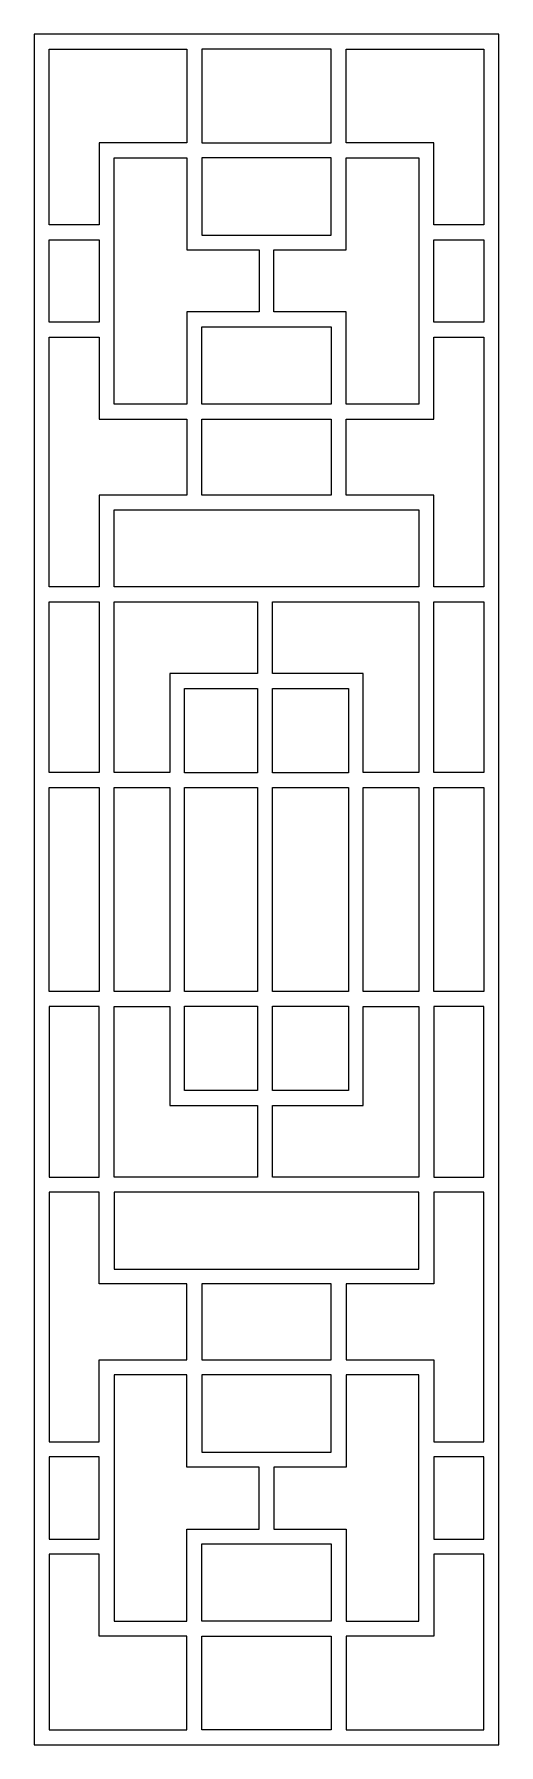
# Model space of a CAD drawing. Header units: centimetres. Extents: x -1.18 to 1.18, y -4.33 to 4.33.
import ezdxf

# ---------------------------------------------------------------- set-up
doc = ezdxf.new("R2010")
doc.units = ezdxf.units.CM
doc.header["$MEASUREMENT"] = 0
doc.layers.add('Layer 1', color=7, linetype='Continuous')

msp = doc.modelspace()

# ---------------------------------------------------------------- linework, layer by layer
at = {"layer": 'Layer 1', "color": 177}
for points, knots in [([(-1.1751, 4.33143), (-1.1751, 4.33143), (1.1751, 4.33143), (1.1751, 4.33143), (1.1751, 4.33143), (1.1751, 1.22415), (1.1751, -1.22413), (1.1751, -4.33142), (1.1751, -4.33142), (1.1751, -4.33142), (-1.1751, -4.33142), (-1.1751, -4.33142), (-1.1751, -4.33142), (-1.1751, -1.22413), (-1.1751, 1.22415), (-1.1751, 4.33143)], [0, 0, 0, 0, 0.2, 0.2, 0.2, 0.2, 0.4, 0.4, 0.4, 0.4, 0.6, 0.6, 0.6, 0.6, 1, 1, 1, 1]), ([(-1.10012, 3.36608), (-1.10012, 3.36608), (-0.84634, 3.36608), (-0.84634, 3.36608), (-0.84634, 3.36608), (-0.84634, 3.36608), (-0.84634, 3.78098), (-0.84634, 3.78098), (-0.84634, 3.78098), (-0.84634, 3.78098), (-0.40283, 3.78098), (-0.40283, 3.78098), (-0.40283, 3.78098), (-0.40283, 3.78098), (-0.40283, 4.25589), (-0.40283, 4.25589), (-0.40283, 4.25589), (-0.40283, 4.25589), (-1.10012, 4.25589), (-1.10012, 4.25589), (-1.10012, 4.25589), (-1.10012, 4.25589), (-1.10012, 3.36608), (-1.10012, 3.36608)], [0, 0, 0, 0, 0.1428571, 0.1428571, 0.1428571, 0.1428571, 0.2857143, 0.2857143, 0.2857143, 0.2857143, 0.4285714, 0.4285714, 0.4285714, 0.4285714, 0.5714286, 0.5714286, 0.5714286, 0.5714286, 0.7142857, 0.7142857, 0.7142857, 0.7142857, 1, 1, 1, 1]), ([(0.32782, 4.25589), (0.32782, 4.25589), (0.32782, 3.78098), (0.32782, 3.78098), (0.32782, 3.78098), (0.32782, 3.78098), (-0.3278, 3.78098), (-0.3278, 3.78098), (-0.3278, 3.78098), (-0.3278, 3.78098), (-0.3278, 4.25589), (-0.3278, 4.25589), (-0.3278, 4.25589), (-0.3278, 4.25589), (0.32782, 4.25589), (0.32782, 4.25589)], [0, 0, 0, 0, 0.2, 0.2, 0.2, 0.2, 0.4, 0.4, 0.4, 0.4, 0.6, 0.6, 0.6, 0.6, 1, 1, 1, 1]), ([(0.8463, 3.36608), (0.8463, 3.36608), (1.10007, 3.36608), (1.10007, 3.36608), (1.10007, 3.36608), (1.10007, 3.36608), (1.10007, 4.25589), (1.10007, 4.25589), (1.10007, 4.25589), (1.10007, 4.25589), (0.40281, 4.25589), (0.40281, 4.25589), (0.40281, 4.25589), (0.40281, 4.25589), (0.40281, 3.78098), (0.40281, 3.78098), (0.40281, 3.78098), (0.40281, 3.78098), (0.8463, 3.78098), (0.8463, 3.78098), (0.8463, 3.78098), (0.8463, 3.78098), (0.8463, 3.36608), (0.8463, 3.36608)], [0, 0, 0, 0, 0.1428571, 0.1428571, 0.1428571, 0.1428571, 0.2857143, 0.2857143, 0.2857143, 0.2857143, 0.4285714, 0.4285714, 0.4285714, 0.4285714, 0.5714286, 0.5714286, 0.5714286, 0.5714286, 0.7142857, 0.7142857, 0.7142857, 0.7142857, 1, 1, 1, 1]), ([(-0.03749, 2.92489), (-0.03749, 2.92489), (-0.03749, 3.23871), (-0.03749, 3.23871), (-0.03749, 3.23871), (-0.03749, 3.23871), (-0.40283, 3.23871), (-0.40283, 3.23871), (-0.40283, 3.23871), (-0.40283, 3.23871), (-0.40283, 3.70543), (-0.40283, 3.70543), (-0.40283, 3.70543), (-0.40283, 3.70543), (-0.77131, 3.70543), (-0.77131, 3.70543), (-0.77131, 3.70543), (-0.77131, 3.70543), (-0.77131, 2.45814), (-0.77131, 2.45814), (-0.77131, 2.45814), (-0.77131, 2.45814), (-0.40283, 2.45814), (-0.40283, 2.45814), (-0.40283, 2.45814), (-0.40283, 2.45814), (-0.40283, 2.92489), (-0.40283, 2.92489), (-0.40283, 2.92489), (-0.40283, 2.92489), (-0.03749, 2.92489), (-0.03749, 2.92489)], [0, 0, 0, 0, 0.1111111, 0.1111111, 0.1111111, 0.1111111, 0.2222222, 0.2222222, 0.2222222, 0.2222222, 0.3333333, 0.3333333, 0.3333333, 0.3333333, 0.4444444, 0.4444444, 0.4444444, 0.4444444, 0.5555556, 0.5555556, 0.5555556, 0.5555556, 0.6666667, 0.6666667, 0.6666667, 0.6666667, 0.7777778, 0.7777778, 0.7777778, 0.7777778, 1, 1, 1, 1]), ([(0.32782, 3.70543), (0.32782, 3.70543), (0.32782, 3.31427), (0.32782, 3.31427), (0.32782, 3.31427), (0.32782, 3.31427), (-0.3278, 3.31427), (-0.3278, 3.31427), (-0.3278, 3.31427), (-0.3278, 3.31427), (-0.3278, 3.70543), (-0.3278, 3.70543), (-0.3278, 3.70543), (-0.3278, 3.70543), (0.32782, 3.70543), (0.32782, 3.70543)], [0, 0, 0, 0, 0.2, 0.2, 0.2, 0.2, 0.4, 0.4, 0.4, 0.4, 0.6, 0.6, 0.6, 0.6, 1, 1, 1, 1]), ([(0.03753, 3.23871), (0.03753, 3.23871), (0.03753, 2.92489), (0.03753, 2.92489), (0.03753, 2.92489), (0.03753, 2.92489), (0.40281, 2.92489), (0.40281, 2.92489), (0.40281, 2.92489), (0.40281, 2.92489), (0.40281, 2.45814), (0.40281, 2.45814), (0.40281, 2.45814), (0.40281, 2.45814), (0.77134, 2.45814), (0.77134, 2.45814), (0.77134, 2.45814), (0.77134, 2.45814), (0.77134, 3.70543), (0.77134, 3.70543), (0.77134, 3.70543), (0.77134, 3.70543), (0.40281, 3.70543), (0.40281, 3.70543), (0.40281, 3.70543), (0.40281, 3.70543), (0.40281, 3.23871), (0.40281, 3.23871), (0.40281, 3.23871), (0.40281, 3.23871), (0.03753, 3.23871), (0.03753, 3.23871)], [0, 0, 0, 0, 0.1111111, 0.1111111, 0.1111111, 0.1111111, 0.2222222, 0.2222222, 0.2222222, 0.2222222, 0.3333333, 0.3333333, 0.3333333, 0.3333333, 0.4444444, 0.4444444, 0.4444444, 0.4444444, 0.5555556, 0.5555556, 0.5555556, 0.5555556, 0.6666667, 0.6666667, 0.6666667, 0.6666667, 0.7777778, 0.7777778, 0.7777778, 0.7777778, 1, 1, 1, 1]), ([(-0.84634, 3.29053), (-0.84634, 3.29053), (-1.10012, 3.29053), (-1.10012, 3.29053), (-1.10012, 3.29053), (-1.10012, 3.29053), (-1.10012, 2.87307), (-1.10012, 2.87307), (-1.10012, 2.87307), (-1.10012, 2.87307), (-0.84634, 2.87307), (-0.84634, 2.87307), (-0.84634, 2.87307), (-0.84634, 2.87307), (-0.84634, 3.29053), (-0.84634, 3.29053)], [0, 0, 0, 0, 0.2, 0.2, 0.2, 0.2, 0.4, 0.4, 0.4, 0.4, 0.6, 0.6, 0.6, 0.6, 1, 1, 1, 1]), ([(1.10007, 3.29053), (1.10007, 3.29053), (0.8463, 3.29053), (0.8463, 3.29053), (0.8463, 3.29053), (0.8463, 3.29053), (0.8463, 2.87307), (0.8463, 2.87307), (0.8463, 2.87307), (0.8463, 2.87307), (1.10007, 2.87307), (1.10007, 2.87307), (1.10007, 2.87307), (1.10007, 2.87307), (1.10007, 3.29053), (1.10007, 3.29053)], [0, 0, 0, 0, 0.2, 0.2, 0.2, 0.2, 0.4, 0.4, 0.4, 0.4, 0.6, 0.6, 0.6, 0.6, 1, 1, 1, 1]), ([(-1.10012, 1.53285), (-1.10012, 1.53285), (-0.84634, 1.53285), (-0.84634, 1.53285), (-0.84634, 1.53285), (-0.84634, 1.53285), (-0.84634, 1.99774), (-0.84634, 1.99774), (-0.84634, 1.99774), (-0.84634, 1.99774), (-0.40283, 1.99774), (-0.40283, 1.99774), (-0.40283, 1.99774), (-0.40283, 1.99774), (-0.40283, 2.38262), (-0.40283, 2.38262), (-0.40283, 2.38262), (-0.40283, 2.38262), (-0.84634, 2.38262), (-0.84634, 2.38262), (-0.84634, 2.38262), (-0.84634, 2.38262), (-0.84634, 2.79752), (-0.84634, 2.79752), (-0.84634, 2.79752), (-0.84634, 2.79752), (-1.10012, 2.79752), (-1.10012, 2.79752), (-1.10012, 2.79752), (-1.10012, 2.79752), (-1.10012, 1.53285), (-1.10012, 1.53285)], [0, 0, 0, 0, 0.1111111, 0.1111111, 0.1111111, 0.1111111, 0.2222222, 0.2222222, 0.2222222, 0.2222222, 0.3333333, 0.3333333, 0.3333333, 0.3333333, 0.4444444, 0.4444444, 0.4444444, 0.4444444, 0.5555556, 0.5555556, 0.5555556, 0.5555556, 0.6666667, 0.6666667, 0.6666667, 0.6666667, 0.7777778, 0.7777778, 0.7777778, 0.7777778, 1, 1, 1, 1]), ([(0.32782, 2.45814), (0.32782, 2.45814), (0.32782, 2.84933), (0.32782, 2.84933), (0.32782, 2.84933), (0.32782, 2.84933), (-0.3278, 2.84933), (-0.3278, 2.84933), (-0.3278, 2.84933), (-0.3278, 2.84933), (-0.3278, 2.45814), (-0.3278, 2.45814), (-0.3278, 2.45814), (-0.3278, 2.45814), (0.32782, 2.45814), (0.32782, 2.45814)], [0, 0, 0, 0, 0.2, 0.2, 0.2, 0.2, 0.4, 0.4, 0.4, 0.4, 0.6, 0.6, 0.6, 0.6, 1, 1, 1, 1]), ([(0.8463, 1.53285), (0.8463, 1.53285), (1.10007, 1.53285), (1.10007, 1.53285), (1.10007, 1.53285), (1.10007, 1.53285), (1.10007, 2.79752), (1.10007, 2.79752), (1.10007, 2.79752), (1.10007, 2.79752), (0.8463, 2.79752), (0.8463, 2.79752), (0.8463, 2.79752), (0.8463, 2.79752), (0.8463, 2.38262), (0.8463, 2.38262), (0.8463, 2.38262), (0.8463, 2.38262), (0.40281, 2.38262), (0.40281, 2.38262), (0.40281, 2.38262), (0.40281, 2.38262), (0.40281, 1.99774), (0.40281, 1.99774), (0.40281, 1.99774), (0.40281, 1.99774), (0.8463, 1.99774), (0.8463, 1.99774), (0.8463, 1.99774), (0.8463, 1.99774), (0.8463, 1.53285), (0.8463, 1.53285)], [0, 0, 0, 0, 0.1111111, 0.1111111, 0.1111111, 0.1111111, 0.2222222, 0.2222222, 0.2222222, 0.2222222, 0.3333333, 0.3333333, 0.3333333, 0.3333333, 0.4444444, 0.4444444, 0.4444444, 0.4444444, 0.5555556, 0.5555556, 0.5555556, 0.5555556, 0.6666667, 0.6666667, 0.6666667, 0.6666667, 0.7777778, 0.7777778, 0.7777778, 0.7777778, 1, 1, 1, 1]), ([(0.32782, 1.99774), (0.32782, 1.99774), (0.32782, 2.38262), (0.32782, 2.38262), (0.32782, 2.38262), (0.32782, 2.38262), (-0.3278, 2.38262), (-0.3278, 2.38262), (-0.3278, 2.38262), (-0.3278, 2.38262), (-0.3278, 1.99774), (-0.3278, 1.99774), (-0.3278, 1.99774), (-0.3278, 1.99774), (0.32782, 1.99774), (0.32782, 1.99774)], [0, 0, 0, 0, 0.2, 0.2, 0.2, 0.2, 0.4, 0.4, 0.4, 0.4, 0.6, 0.6, 0.6, 0.6, 1, 1, 1, 1]), ([(-0.77131, 1.53285), (-0.77131, 1.53285), (0.77134, 1.53285), (0.77134, 1.53285), (0.77134, 1.53285), (0.77134, 1.53285), (0.77134, 1.92221), (0.77134, 1.92221), (0.77134, 1.92221), (0.77134, 1.92221), (-0.77131, 1.92221), (-0.77131, 1.92221), (-0.77131, 1.92221), (-0.77131, 1.92221), (-0.77131, 1.53285), (-0.77131, 1.53285)], [0, 0, 0, 0, 0.2, 0.2, 0.2, 0.2, 0.4, 0.4, 0.4, 0.4, 0.6, 0.6, 0.6, 0.6, 1, 1, 1, 1]), ([(-1.10012, 0.59227), (-1.10012, 0.59227), (-0.84634, 0.59227), (-0.84634, 0.59227), (-0.84634, 0.59227), (-0.84634, 0.59227), (-0.84634, 1.4573), (-0.84634, 1.4573), (-0.84634, 1.4573), (-0.84634, 1.4573), (-1.10012, 1.4573), (-1.10012, 1.4573), (-1.10012, 1.4573), (-1.10012, 1.4573), (-1.10012, 0.59227), (-1.10012, 0.59227)], [0, 0, 0, 0, 0.2, 0.2, 0.2, 0.2, 0.4, 0.4, 0.4, 0.4, 0.6, 0.6, 0.6, 0.6, 1, 1, 1, 1]), ([(-0.0447, 1.0939), (-0.0447, 1.0939), (-0.0447, 1.4573), (-0.0447, 1.4573), (-0.0447, 1.4573), (-0.0447, 1.4573), (-0.77131, 1.4573), (-0.77131, 1.4573), (-0.77131, 1.4573), (-0.77131, 1.4573), (-0.77131, 0.59227), (-0.77131, 0.59227), (-0.77131, 0.59227), (-0.77131, 0.59227), (-0.48948, 0.59227), (-0.48948, 0.59227), (-0.48948, 0.59227), (-0.48948, 0.59227), (-0.48948, 1.0939), (-0.48948, 1.0939), (-0.48948, 1.0939), (-0.48948, 1.0939), (-0.0447, 1.0939), (-0.0447, 1.0939)], [0, 0, 0, 0, 0.1428571, 0.1428571, 0.1428571, 0.1428571, 0.2857143, 0.2857143, 0.2857143, 0.2857143, 0.4285714, 0.4285714, 0.4285714, 0.4285714, 0.5714286, 0.5714286, 0.5714286, 0.5714286, 0.7142857, 0.7142857, 0.7142857, 0.7142857, 1, 1, 1, 1]), ([(0.02988, 1.4573), (0.02988, 1.4573), (0.02988, 1.0939), (0.02988, 1.0939), (0.02988, 1.0939), (0.02988, 1.0939), (0.4895, 1.0939), (0.4895, 1.0939), (0.4895, 1.0939), (0.4895, 1.0939), (0.4895, 0.59227), (0.4895, 0.59227), (0.4895, 0.59227), (0.4895, 0.59227), (0.77134, 0.59227), (0.77134, 0.59227), (0.77134, 0.59227), (0.77134, 0.59227), (0.77134, 1.4573), (0.77134, 1.4573), (0.77134, 1.4573), (0.77134, 1.4573), (0.02988, 1.4573), (0.02988, 1.4573)], [0, 0, 0, 0, 0.1428571, 0.1428571, 0.1428571, 0.1428571, 0.2857143, 0.2857143, 0.2857143, 0.2857143, 0.4285714, 0.4285714, 0.4285714, 0.4285714, 0.5714286, 0.5714286, 0.5714286, 0.5714286, 0.7142857, 0.7142857, 0.7142857, 0.7142857, 1, 1, 1, 1]), ([(0.8463, 0.59227), (0.8463, 0.59227), (1.10007, 0.59227), (1.10007, 0.59227), (1.10007, 0.59227), (1.10007, 0.59227), (1.10007, 1.4573), (1.10007, 1.4573), (1.10007, 1.4573), (1.10007, 1.4573), (0.8463, 1.4573), (0.8463, 1.4573), (0.8463, 1.4573), (0.8463, 1.4573), (0.8463, 0.59227), (0.8463, 0.59227)], [0, 0, 0, 0, 0.2, 0.2, 0.2, 0.2, 0.4, 0.4, 0.4, 0.4, 0.6, 0.6, 0.6, 0.6, 1, 1, 1, 1]), ([(-0.41448, 0.59122), (-0.41448, 0.59122), (-0.0447, 0.59122), (-0.0447, 0.59122), (-0.0447, 0.59122), (-0.0447, 0.59122), (-0.0447, 1.01835), (-0.0447, 1.01835), (-0.0447, 1.01835), (-0.0447, 1.01835), (-0.41448, 1.01835), (-0.41448, 1.01835), (-0.41448, 1.01835), (-0.41448, 1.01835), (-0.41448, 0.59122), (-0.41448, 0.59122)], [0, 0, 0, 0, 0.2, 0.2, 0.2, 0.2, 0.4, 0.4, 0.4, 0.4, 0.6, 0.6, 0.6, 0.6, 1, 1, 1, 1]), ([(0.02988, 1.01835), (0.02988, 1.01835), (0.02988, 0.59122), (0.02988, 0.59122), (0.02988, 0.59122), (0.02988, 0.59122), (0.41448, 0.59122), (0.41448, 0.59122), (0.41448, 0.59122), (0.41448, 0.59122), (0.41448, 1.01835), (0.41448, 1.01835), (0.41448, 1.01835), (0.41448, 1.01835), (0.02988, 1.01835), (0.02988, 1.01835)], [0, 0, 0, 0, 0.2, 0.2, 0.2, 0.2, 0.4, 0.4, 0.4, 0.4, 0.6, 0.6, 0.6, 0.6, 1, 1, 1, 1]), ([(-0.84634, 0.51672), (-0.84634, 0.51672), (-1.10012, 0.51672), (-1.10012, 0.51672), (-1.10012, 0.51672), (-1.10012, 0.15929), (-1.10012, -0.15929), (-1.10012, -0.51671), (-1.10012, -0.51671), (-1.10012, -0.51671), (-0.84634, -0.51671), (-0.84634, -0.51671), (-0.84634, -0.51671), (-0.84634, -0.15929), (-0.84634, 0.15929), (-0.84634, 0.51672)], [0, 0, 0, 0, 0.2, 0.2, 0.2, 0.2, 0.4, 0.4, 0.4, 0.4, 0.6, 0.6, 0.6, 0.6, 1, 1, 1, 1]), ([(-0.53691, -0.51671), (-0.53691, -0.51671), (-0.53691, -0.51647), (-0.53691, -0.51647), (-0.53691, -0.51647), (-0.53691, -0.51647), (-0.48948, -0.51647), (-0.48948, -0.51647), (-0.48948, -0.51647), (-0.48948, -0.51647), (-0.48948, 0.5163), (-0.48948, 0.5163), (-0.48948, 0.5163), (-0.48948, 0.5163), (-0.53691, 0.5163), (-0.53691, 0.5163), (-0.53691, 0.5163), (-0.53691, 0.5163), (-0.53691, 0.51672), (-0.53691, 0.51672), (-0.53691, 0.51672), (-0.53691, 0.51672), (-0.77131, 0.51672), (-0.77131, 0.51672), (-0.77131, 0.51672), (-0.77131, 0.15929), (-0.77131, -0.15929), (-0.77131, -0.51671), (-0.77131, -0.51671), (-0.77131, -0.51671), (-0.53691, -0.51671), (-0.53691, -0.51671)], [0, 0, 0, 0, 0.1111111, 0.1111111, 0.1111111, 0.1111111, 0.2222222, 0.2222222, 0.2222222, 0.2222222, 0.3333333, 0.3333333, 0.3333333, 0.3333333, 0.4444444, 0.4444444, 0.4444444, 0.4444444, 0.5555556, 0.5555556, 0.5555556, 0.5555556, 0.6666667, 0.6666667, 0.6666667, 0.6666667, 0.7777778, 0.7777778, 0.7777778, 0.7777778, 1, 1, 1, 1]), ([(-0.41448, -0.51647), (-0.41448, -0.51647), (-0.0447, -0.51647), (-0.0447, -0.51647), (-0.0447, -0.51647), (-0.0447, -0.51647), (-0.0447, 0.5163), (-0.0447, 0.5163), (-0.0447, 0.5163), (-0.0447, 0.5163), (-0.41448, 0.5163), (-0.41448, 0.5163), (-0.41448, 0.5163), (-0.41448, 0.5163), (-0.41448, -0.51647), (-0.41448, -0.51647)], [0, 0, 0, 0, 0.2, 0.2, 0.2, 0.2, 0.4, 0.4, 0.4, 0.4, 0.6, 0.6, 0.6, 0.6, 1, 1, 1, 1]), ([(0.41448, 0.5163), (0.41448, 0.5163), (0.02988, 0.5163), (0.02988, 0.5163), (0.02988, 0.5163), (0.02988, 0.5163), (0.02988, -0.51647), (0.02988, -0.51647), (0.02988, -0.51647), (0.02988, -0.51647), (0.41448, -0.51647), (0.41448, -0.51647), (0.41448, -0.51647), (0.41448, -0.51647), (0.41448, 0.5163), (0.41448, 0.5163)], [0, 0, 0, 0, 0.2, 0.2, 0.2, 0.2, 0.4, 0.4, 0.4, 0.4, 0.6, 0.6, 0.6, 0.6, 1, 1, 1, 1]), ([(0.52208, 0.51672), (0.52208, 0.51672), (0.52208, 0.5163), (0.52208, 0.5163), (0.52208, 0.5163), (0.52208, 0.5163), (0.4895, 0.5163), (0.4895, 0.5163), (0.4895, 0.5163), (0.4895, 0.5163), (0.4895, -0.51647), (0.4895, -0.51647), (0.4895, -0.51647), (0.4895, -0.51647), (0.52208, -0.51647), (0.52208, -0.51647), (0.52208, -0.51647), (0.52208, -0.51647), (0.52208, -0.51671), (0.52208, -0.51671), (0.52208, -0.51671), (0.52208, -0.51671), (0.77134, -0.51671), (0.77134, -0.51671), (0.77134, -0.51671), (0.77134, -0.15929), (0.77134, 0.15929), (0.77134, 0.51672), (0.77134, 0.51672), (0.77134, 0.51672), (0.52208, 0.51672), (0.52208, 0.51672)], [0, 0, 0, 0, 0.1111111, 0.1111111, 0.1111111, 0.1111111, 0.2222222, 0.2222222, 0.2222222, 0.2222222, 0.3333333, 0.3333333, 0.3333333, 0.3333333, 0.4444444, 0.4444444, 0.4444444, 0.4444444, 0.5555556, 0.5555556, 0.5555556, 0.5555556, 0.6666667, 0.6666667, 0.6666667, 0.6666667, 0.7777778, 0.7777778, 0.7777778, 0.7777778, 1, 1, 1, 1]), ([(1.10007, 0.51672), (1.10007, 0.51672), (0.8463, 0.51672), (0.8463, 0.51672), (0.8463, 0.51672), (0.8463, 0.15929), (0.8463, -0.15929), (0.8463, -0.51671), (0.8463, -0.51671), (0.8463, -0.51671), (1.10007, -0.51671), (1.10007, -0.51671), (1.10007, -0.51671), (1.10007, -0.15929), (1.10007, 0.15929), (1.10007, 0.51672)], [0, 0, 0, 0, 0.2, 0.2, 0.2, 0.2, 0.4, 0.4, 0.4, 0.4, 0.6, 0.6, 0.6, 0.6, 1, 1, 1, 1]), ([(-1.10012, -0.59226), (-1.10012, -0.59226), (-0.84634, -0.59226), (-0.84634, -0.59226), (-0.84634, -0.59226), (-0.84634, -0.59226), (-0.84634, -1.45729), (-0.84634, -1.45729), (-0.84634, -1.45729), (-0.84634, -1.45729), (-1.10012, -1.45729), (-1.10012, -1.45729), (-1.10012, -1.45729), (-1.10012, -1.45729), (-1.10012, -0.59226), (-1.10012, -0.59226)], [0, 0, 0, 0, 0.2, 0.2, 0.2, 0.2, 0.4, 0.4, 0.4, 0.4, 0.6, 0.6, 0.6, 0.6, 1, 1, 1, 1]), ([(-0.0447, -1.45729), (-0.0447, -1.45729), (-0.0447, -1.09389), (-0.0447, -1.09389), (-0.0447, -1.09389), (-0.0447, -1.09389), (-0.48948, -1.09389), (-0.48948, -1.09389), (-0.48948, -1.09389), (-0.48948, -1.09389), (-0.48948, -0.59226), (-0.48948, -0.59226), (-0.48948, -0.59226), (-0.48948, -0.59226), (-0.77131, -0.59226), (-0.77131, -0.59226), (-0.77131, -0.59226), (-0.77131, -0.59226), (-0.77131, -1.45729), (-0.77131, -1.45729), (-0.77131, -1.45729), (-0.77131, -1.45729), (-0.0447, -1.45729), (-0.0447, -1.45729)], [0, 0, 0, 0, 0.1428571, 0.1428571, 0.1428571, 0.1428571, 0.2857143, 0.2857143, 0.2857143, 0.2857143, 0.4285714, 0.4285714, 0.4285714, 0.4285714, 0.5714286, 0.5714286, 0.5714286, 0.5714286, 0.7142857, 0.7142857, 0.7142857, 0.7142857, 1, 1, 1, 1]), ([(-0.0447, -1.01834), (-0.0447, -1.01834), (-0.0447, -0.59135), (-0.0447, -0.59135), (-0.0447, -0.59135), (-0.0447, -0.59135), (-0.41448, -0.59135), (-0.41448, -0.59135), (-0.41448, -0.59135), (-0.41448, -0.59135), (-0.41448, -1.01834), (-0.41448, -1.01834), (-0.41448, -1.01834), (-0.41448, -1.01834), (-0.0447, -1.01834), (-0.0447, -1.01834)], [0, 0, 0, 0, 0.2, 0.2, 0.2, 0.2, 0.4, 0.4, 0.4, 0.4, 0.6, 0.6, 0.6, 0.6, 1, 1, 1, 1]), ([(0.41448, -0.59135), (0.41448, -0.59135), (0.02988, -0.59135), (0.02988, -0.59135), (0.02988, -0.59135), (0.02988, -0.59135), (0.02988, -1.01834), (0.02988, -1.01834), (0.02988, -1.01834), (0.02988, -1.01834), (0.41448, -1.01834), (0.41448, -1.01834), (0.41448, -1.01834), (0.41448, -1.01834), (0.41448, -0.59135), (0.41448, -0.59135)], [0, 0, 0, 0, 0.2, 0.2, 0.2, 0.2, 0.4, 0.4, 0.4, 0.4, 0.6, 0.6, 0.6, 0.6, 1, 1, 1, 1]), ([(0.02988, -1.09389), (0.02988, -1.09389), (0.02988, -1.45729), (0.02988, -1.45729), (0.02988, -1.45729), (0.02988, -1.45729), (0.77134, -1.45729), (0.77134, -1.45729), (0.77134, -1.45729), (0.77134, -1.45729), (0.77134, -0.59226), (0.77134, -0.59226), (0.77134, -0.59226), (0.77134, -0.59226), (0.4895, -0.59226), (0.4895, -0.59226), (0.4895, -0.59226), (0.4895, -0.59226), (0.4895, -1.09389), (0.4895, -1.09389), (0.4895, -1.09389), (0.4895, -1.09389), (0.02988, -1.09389), (0.02988, -1.09389)], [0, 0, 0, 0, 0.1428571, 0.1428571, 0.1428571, 0.1428571, 0.2857143, 0.2857143, 0.2857143, 0.2857143, 0.4285714, 0.4285714, 0.4285714, 0.4285714, 0.5714286, 0.5714286, 0.5714286, 0.5714286, 0.7142857, 0.7142857, 0.7142857, 0.7142857, 1, 1, 1, 1]), ([(0.8463, -0.59226), (0.8463, -0.59226), (1.10007, -0.59226), (1.10007, -0.59226), (1.10007, -0.59226), (1.10007, -0.59226), (1.10007, -1.45729), (1.10007, -1.45729), (1.10007, -1.45729), (1.10007, -1.45729), (0.8463, -1.45729), (0.8463, -1.45729), (0.8463, -1.45729), (0.8463, -1.45729), (0.8463, -0.59226), (0.8463, -0.59226)], [0, 0, 0, 0, 0.2, 0.2, 0.2, 0.2, 0.4, 0.4, 0.4, 0.4, 0.6, 0.6, 0.6, 0.6, 1, 1, 1, 1]), ([(-1.10012, -1.53284), (-1.10012, -1.53284), (-0.84634, -1.53284), (-0.84634, -1.53284), (-0.84634, -1.53284), (-0.84634, -1.53284), (-0.84634, -1.99775), (-0.84634, -1.99775), (-0.84634, -1.99775), (-0.84634, -1.99775), (-0.40283, -1.99775), (-0.40283, -1.99775), (-0.40283, -1.99775), (-0.40283, -1.99775), (-0.40283, -2.38258), (-0.40283, -2.38258), (-0.40283, -2.38258), (-0.40283, -2.38258), (-0.84634, -2.38258), (-0.84634, -2.38258), (-0.84634, -2.38258), (-0.84634, -2.38258), (-0.84634, -2.79752), (-0.84634, -2.79752), (-0.84634, -2.79752), (-0.84634, -2.79752), (-1.10012, -2.79752), (-1.10012, -2.79752), (-1.10012, -2.79752), (-1.10012, -2.79752), (-1.10012, -1.53284), (-1.10012, -1.53284)], [0, 0, 0, 0, 0.1111111, 0.1111111, 0.1111111, 0.1111111, 0.2222222, 0.2222222, 0.2222222, 0.2222222, 0.3333333, 0.3333333, 0.3333333, 0.3333333, 0.4444444, 0.4444444, 0.4444444, 0.4444444, 0.5555556, 0.5555556, 0.5555556, 0.5555556, 0.6666667, 0.6666667, 0.6666667, 0.6666667, 0.7777778, 0.7777778, 0.7777778, 0.7777778, 1, 1, 1, 1]), ([(-0.77131, -1.53284), (-0.77131, -1.53284), (0.77134, -1.53284), (0.77134, -1.53284), (0.77134, -1.53284), (0.77134, -1.53284), (0.77134, -1.92219), (0.77134, -1.92219), (0.77134, -1.92219), (0.77134, -1.92219), (-0.77131, -1.92219), (-0.77131, -1.92219), (-0.77131, -1.92219), (-0.77131, -1.92219), (-0.77131, -1.53284), (-0.77131, -1.53284)], [0, 0, 0, 0, 0.2, 0.2, 0.2, 0.2, 0.4, 0.4, 0.4, 0.4, 0.6, 0.6, 0.6, 0.6, 1, 1, 1, 1]), ([(0.8463, -1.53284), (0.8463, -1.53284), (1.10007, -1.53284), (1.10007, -1.53284), (1.10007, -1.53284), (1.10007, -1.53284), (1.10007, -2.79752), (1.10007, -2.79752), (1.10007, -2.79752), (1.10007, -2.79752), (0.8463, -2.79752), (0.8463, -2.79752), (0.8463, -2.79752), (0.8463, -2.79752), (0.8463, -2.38258), (0.8463, -2.38258), (0.8463, -2.38258), (0.8463, -2.38258), (0.40281, -2.38258), (0.40281, -2.38258), (0.40281, -2.38258), (0.40281, -2.38258), (0.40281, -1.99775), (0.40281, -1.99775), (0.40281, -1.99775), (0.40281, -1.99775), (0.8463, -1.99775), (0.8463, -1.99775), (0.8463, -1.99775), (0.8463, -1.99775), (0.8463, -1.53284), (0.8463, -1.53284)], [0, 0, 0, 0, 0.1111111, 0.1111111, 0.1111111, 0.1111111, 0.2222222, 0.2222222, 0.2222222, 0.2222222, 0.3333333, 0.3333333, 0.3333333, 0.3333333, 0.4444444, 0.4444444, 0.4444444, 0.4444444, 0.5555556, 0.5555556, 0.5555556, 0.5555556, 0.6666667, 0.6666667, 0.6666667, 0.6666667, 0.7777778, 0.7777778, 0.7777778, 0.7777778, 1, 1, 1, 1]), ([(0.32782, -1.99775), (0.32782, -1.99775), (0.32782, -2.38258), (0.32782, -2.38258), (0.32782, -2.38258), (0.32782, -2.38258), (-0.3278, -2.38258), (-0.3278, -2.38258), (-0.3278, -2.38258), (-0.3278, -2.38258), (-0.3278, -1.99775), (-0.3278, -1.99775), (-0.3278, -1.99775), (-0.3278, -1.99775), (0.32782, -1.99775), (0.32782, -1.99775)], [0, 0, 0, 0, 0.2, 0.2, 0.2, 0.2, 0.4, 0.4, 0.4, 0.4, 0.6, 0.6, 0.6, 0.6, 1, 1, 1, 1]), ([(-0.03749, -2.92487), (-0.03749, -2.92487), (-0.03749, -3.23871), (-0.03749, -3.23871), (-0.03749, -3.23871), (-0.03749, -3.23871), (-0.40283, -3.23871), (-0.40283, -3.23871), (-0.40283, -3.23871), (-0.40283, -3.23871), (-0.40283, -3.70543), (-0.40283, -3.70543), (-0.40283, -3.70543), (-0.40283, -3.70543), (-0.77131, -3.70543), (-0.77131, -3.70543), (-0.77131, -3.70543), (-0.77131, -3.70543), (-0.77131, -2.45814), (-0.77131, -2.45814), (-0.77131, -2.45814), (-0.77131, -2.45814), (-0.40283, -2.45814), (-0.40283, -2.45814), (-0.40283, -2.45814), (-0.40283, -2.45814), (-0.40283, -2.92487), (-0.40283, -2.92487), (-0.40283, -2.92487), (-0.40283, -2.92487), (-0.03749, -2.92487), (-0.03749, -2.92487)], [0, 0, 0, 0, 0.1111111, 0.1111111, 0.1111111, 0.1111111, 0.2222222, 0.2222222, 0.2222222, 0.2222222, 0.3333333, 0.3333333, 0.3333333, 0.3333333, 0.4444444, 0.4444444, 0.4444444, 0.4444444, 0.5555556, 0.5555556, 0.5555556, 0.5555556, 0.6666667, 0.6666667, 0.6666667, 0.6666667, 0.7777778, 0.7777778, 0.7777778, 0.7777778, 1, 1, 1, 1]), ([(0.32782, -2.45814), (0.32782, -2.45814), (0.32782, -2.84934), (0.32782, -2.84934), (0.32782, -2.84934), (0.32782, -2.84934), (-0.3278, -2.84934), (-0.3278, -2.84934), (-0.3278, -2.84934), (-0.3278, -2.84934), (-0.3278, -2.45814), (-0.3278, -2.45814), (-0.3278, -2.45814), (-0.3278, -2.45814), (0.32782, -2.45814), (0.32782, -2.45814)], [0, 0, 0, 0, 0.2, 0.2, 0.2, 0.2, 0.4, 0.4, 0.4, 0.4, 0.6, 0.6, 0.6, 0.6, 1, 1, 1, 1]), ([(0.03753, -3.23871), (0.03753, -3.23871), (0.03753, -2.92487), (0.03753, -2.92487), (0.03753, -2.92487), (0.03753, -2.92487), (0.40281, -2.92487), (0.40281, -2.92487), (0.40281, -2.92487), (0.40281, -2.92487), (0.40281, -2.45814), (0.40281, -2.45814), (0.40281, -2.45814), (0.40281, -2.45814), (0.77134, -2.45814), (0.77134, -2.45814), (0.77134, -2.45814), (0.77134, -2.45814), (0.77134, -3.70543), (0.77134, -3.70543), (0.77134, -3.70543), (0.77134, -3.70543), (0.40281, -3.70543), (0.40281, -3.70543), (0.40281, -3.70543), (0.40281, -3.70543), (0.40281, -3.23871), (0.40281, -3.23871), (0.40281, -3.23871), (0.40281, -3.23871), (0.03753, -3.23871), (0.03753, -3.23871)], [0, 0, 0, 0, 0.1111111, 0.1111111, 0.1111111, 0.1111111, 0.2222222, 0.2222222, 0.2222222, 0.2222222, 0.3333333, 0.3333333, 0.3333333, 0.3333333, 0.4444444, 0.4444444, 0.4444444, 0.4444444, 0.5555556, 0.5555556, 0.5555556, 0.5555556, 0.6666667, 0.6666667, 0.6666667, 0.6666667, 0.7777778, 0.7777778, 0.7777778, 0.7777778, 1, 1, 1, 1]), ([(-0.84634, -3.29053), (-0.84634, -3.29053), (-1.10012, -3.29053), (-1.10012, -3.29053), (-1.10012, -3.29053), (-1.10012, -3.29053), (-1.10012, -2.87304), (-1.10012, -2.87304), (-1.10012, -2.87304), (-1.10012, -2.87304), (-0.84634, -2.87304), (-0.84634, -2.87304), (-0.84634, -2.87304), (-0.84634, -2.87304), (-0.84634, -3.29053), (-0.84634, -3.29053)], [0, 0, 0, 0, 0.2, 0.2, 0.2, 0.2, 0.4, 0.4, 0.4, 0.4, 0.6, 0.6, 0.6, 0.6, 1, 1, 1, 1]), ([(1.10007, -3.29053), (1.10007, -3.29053), (0.8463, -3.29053), (0.8463, -3.29053), (0.8463, -3.29053), (0.8463, -3.29053), (0.8463, -2.87304), (0.8463, -2.87304), (0.8463, -2.87304), (0.8463, -2.87304), (1.10007, -2.87304), (1.10007, -2.87304), (1.10007, -2.87304), (1.10007, -2.87304), (1.10007, -3.29053), (1.10007, -3.29053)], [0, 0, 0, 0, 0.2, 0.2, 0.2, 0.2, 0.4, 0.4, 0.4, 0.4, 0.6, 0.6, 0.6, 0.6, 1, 1, 1, 1]), ([(-1.10012, -3.36605), (-1.10012, -3.36605), (-0.84634, -3.36605), (-0.84634, -3.36605), (-0.84634, -3.36605), (-0.84634, -3.36605), (-0.84634, -3.78098), (-0.84634, -3.78098), (-0.84634, -3.78098), (-0.84634, -3.78098), (-0.40283, -3.78098), (-0.40283, -3.78098), (-0.40283, -3.78098), (-0.40283, -3.78098), (-0.40283, -4.25586), (-0.40283, -4.25586), (-0.40283, -4.25586), (-0.40283, -4.25586), (-1.10012, -4.25586), (-1.10012, -4.25586), (-1.10012, -4.25586), (-1.10012, -4.25586), (-1.10012, -3.36605), (-1.10012, -3.36605)], [0, 0, 0, 0, 0.1428571, 0.1428571, 0.1428571, 0.1428571, 0.2857143, 0.2857143, 0.2857143, 0.2857143, 0.4285714, 0.4285714, 0.4285714, 0.4285714, 0.5714286, 0.5714286, 0.5714286, 0.5714286, 0.7142857, 0.7142857, 0.7142857, 0.7142857, 1, 1, 1, 1]), ([(0.32782, -3.70543), (0.32782, -3.70543), (0.32782, -3.31424), (0.32782, -3.31424), (0.32782, -3.31424), (0.32782, -3.31424), (-0.3278, -3.31424), (-0.3278, -3.31424), (-0.3278, -3.31424), (-0.3278, -3.31424), (-0.3278, -3.70543), (-0.3278, -3.70543), (-0.3278, -3.70543), (-0.3278, -3.70543), (0.32782, -3.70543), (0.32782, -3.70543)], [0, 0, 0, 0, 0.2, 0.2, 0.2, 0.2, 0.4, 0.4, 0.4, 0.4, 0.6, 0.6, 0.6, 0.6, 1, 1, 1, 1]), ([(0.8463, -3.36605), (0.8463, -3.36605), (1.10007, -3.36605), (1.10007, -3.36605), (1.10007, -3.36605), (1.10007, -3.36605), (1.10007, -4.25586), (1.10007, -4.25586), (1.10007, -4.25586), (1.10007, -4.25586), (0.40281, -4.25586), (0.40281, -4.25586), (0.40281, -4.25586), (0.40281, -4.25586), (0.40281, -3.78098), (0.40281, -3.78098), (0.40281, -3.78098), (0.40281, -3.78098), (0.8463, -3.78098), (0.8463, -3.78098), (0.8463, -3.78098), (0.8463, -3.78098), (0.8463, -3.36605), (0.8463, -3.36605)], [0, 0, 0, 0, 0.1428571, 0.1428571, 0.1428571, 0.1428571, 0.2857143, 0.2857143, 0.2857143, 0.2857143, 0.4285714, 0.4285714, 0.4285714, 0.4285714, 0.5714286, 0.5714286, 0.5714286, 0.5714286, 0.7142857, 0.7142857, 0.7142857, 0.7142857, 1, 1, 1, 1]), ([(0.32782, -4.25586), (0.32782, -4.25586), (0.32782, -3.78098), (0.32782, -3.78098), (0.32782, -3.78098), (0.32782, -3.78098), (-0.3278, -3.78098), (-0.3278, -3.78098), (-0.3278, -3.78098), (-0.3278, -3.78098), (-0.3278, -4.25586), (-0.3278, -4.25586), (-0.3278, -4.25586), (-0.3278, -4.25586), (0.32782, -4.25586), (0.32782, -4.25586)], [0, 0, 0, 0, 0.2, 0.2, 0.2, 0.2, 0.4, 0.4, 0.4, 0.4, 0.6, 0.6, 0.6, 0.6, 1, 1, 1, 1])]:
    msp.add_open_spline(points, degree=3, knots=knots, dxfattribs=at)

doc.saveas('drawing.dxf')
